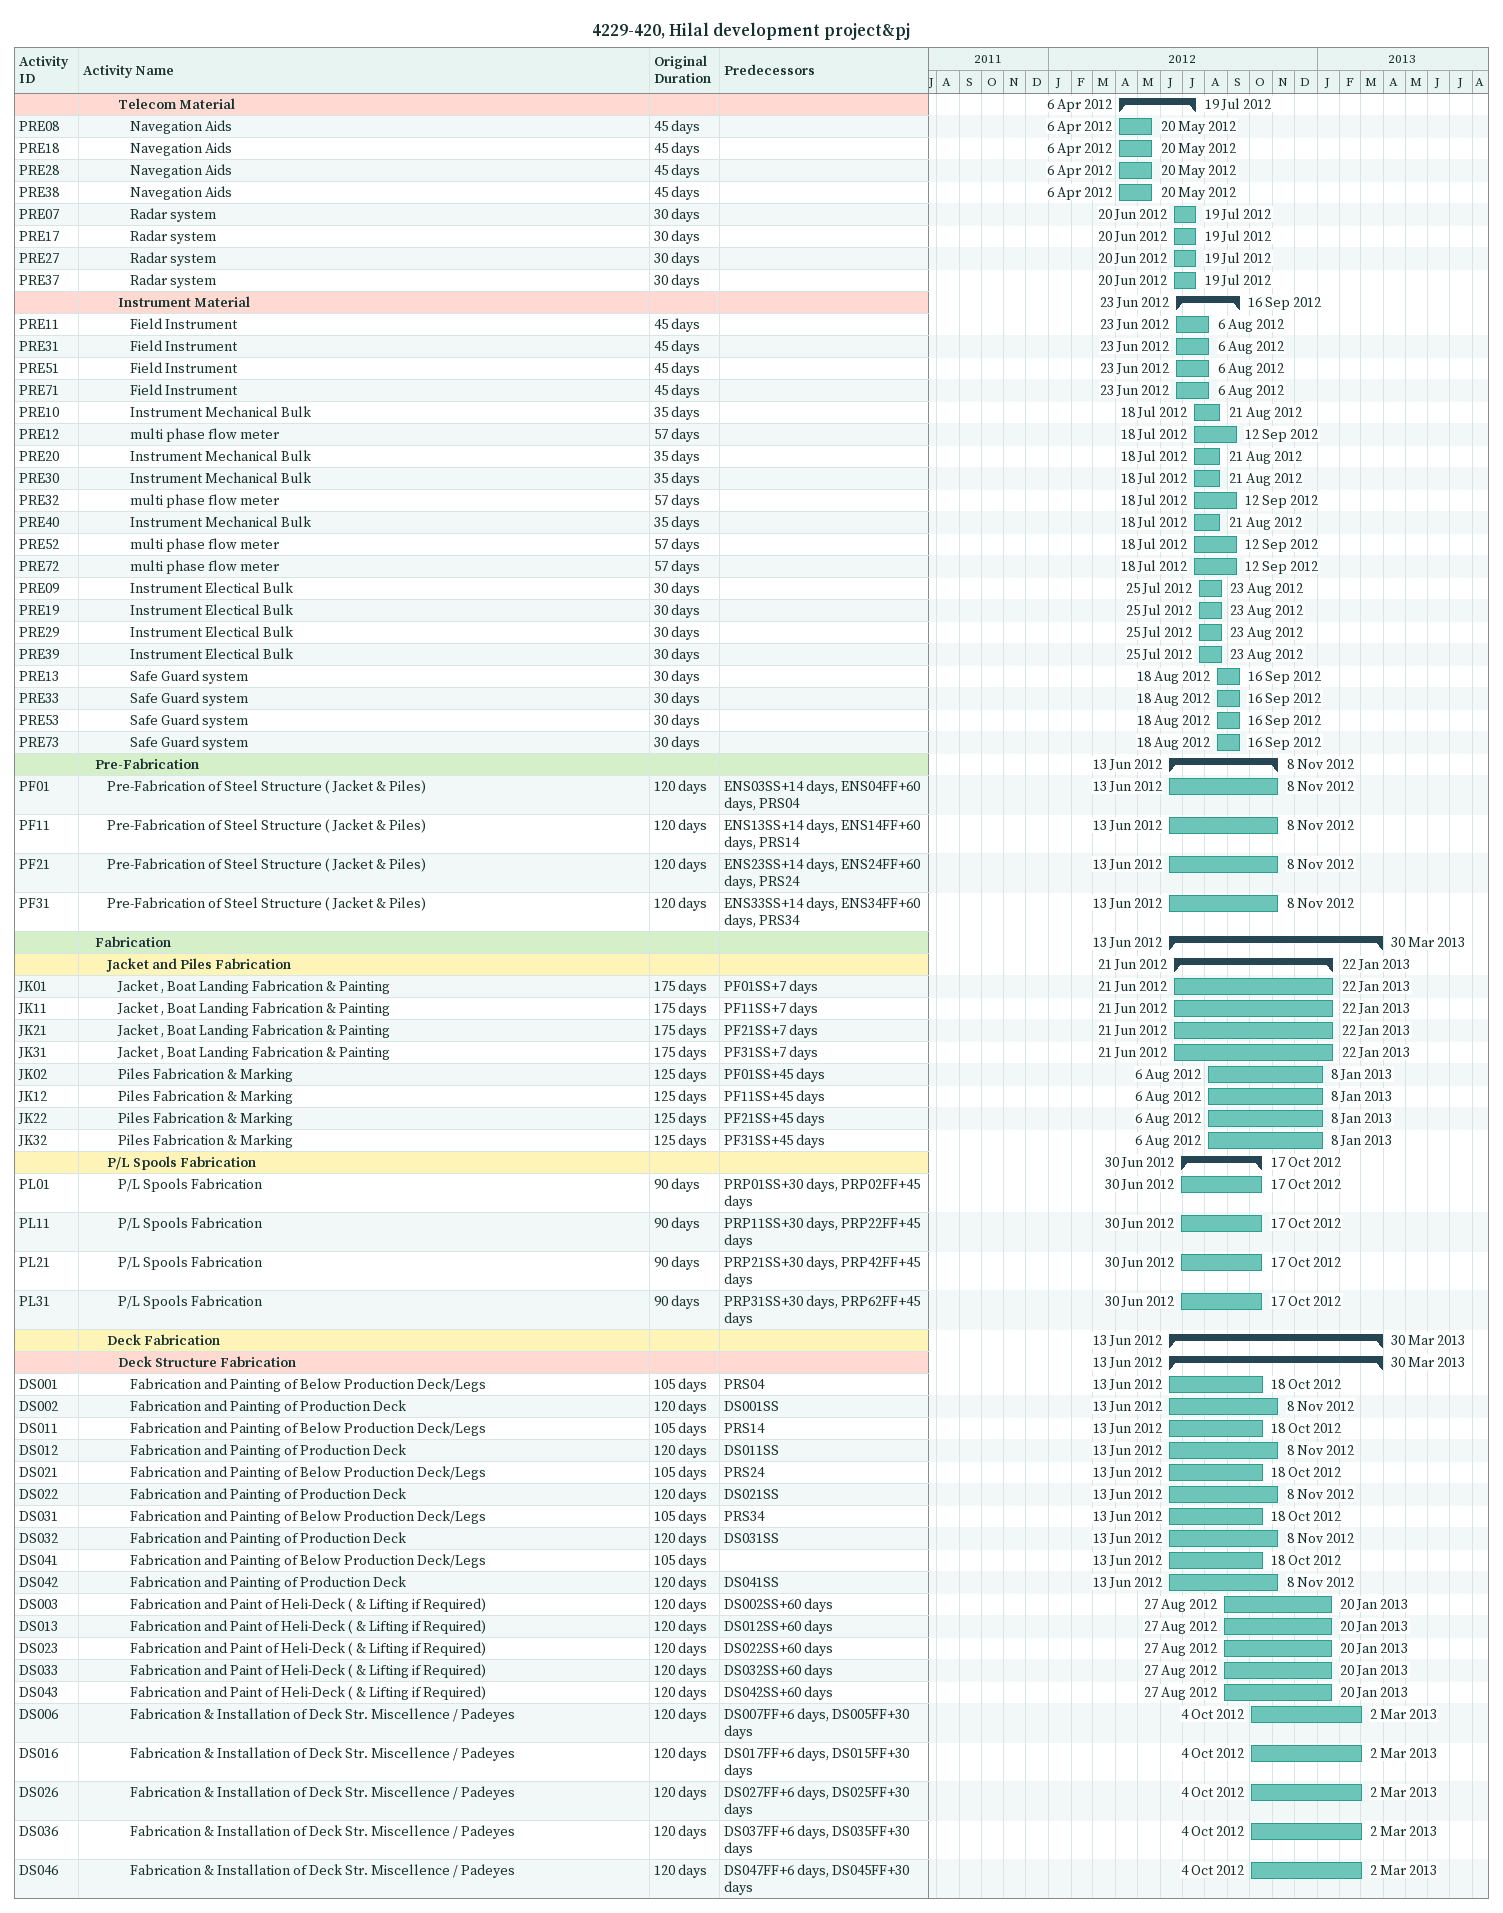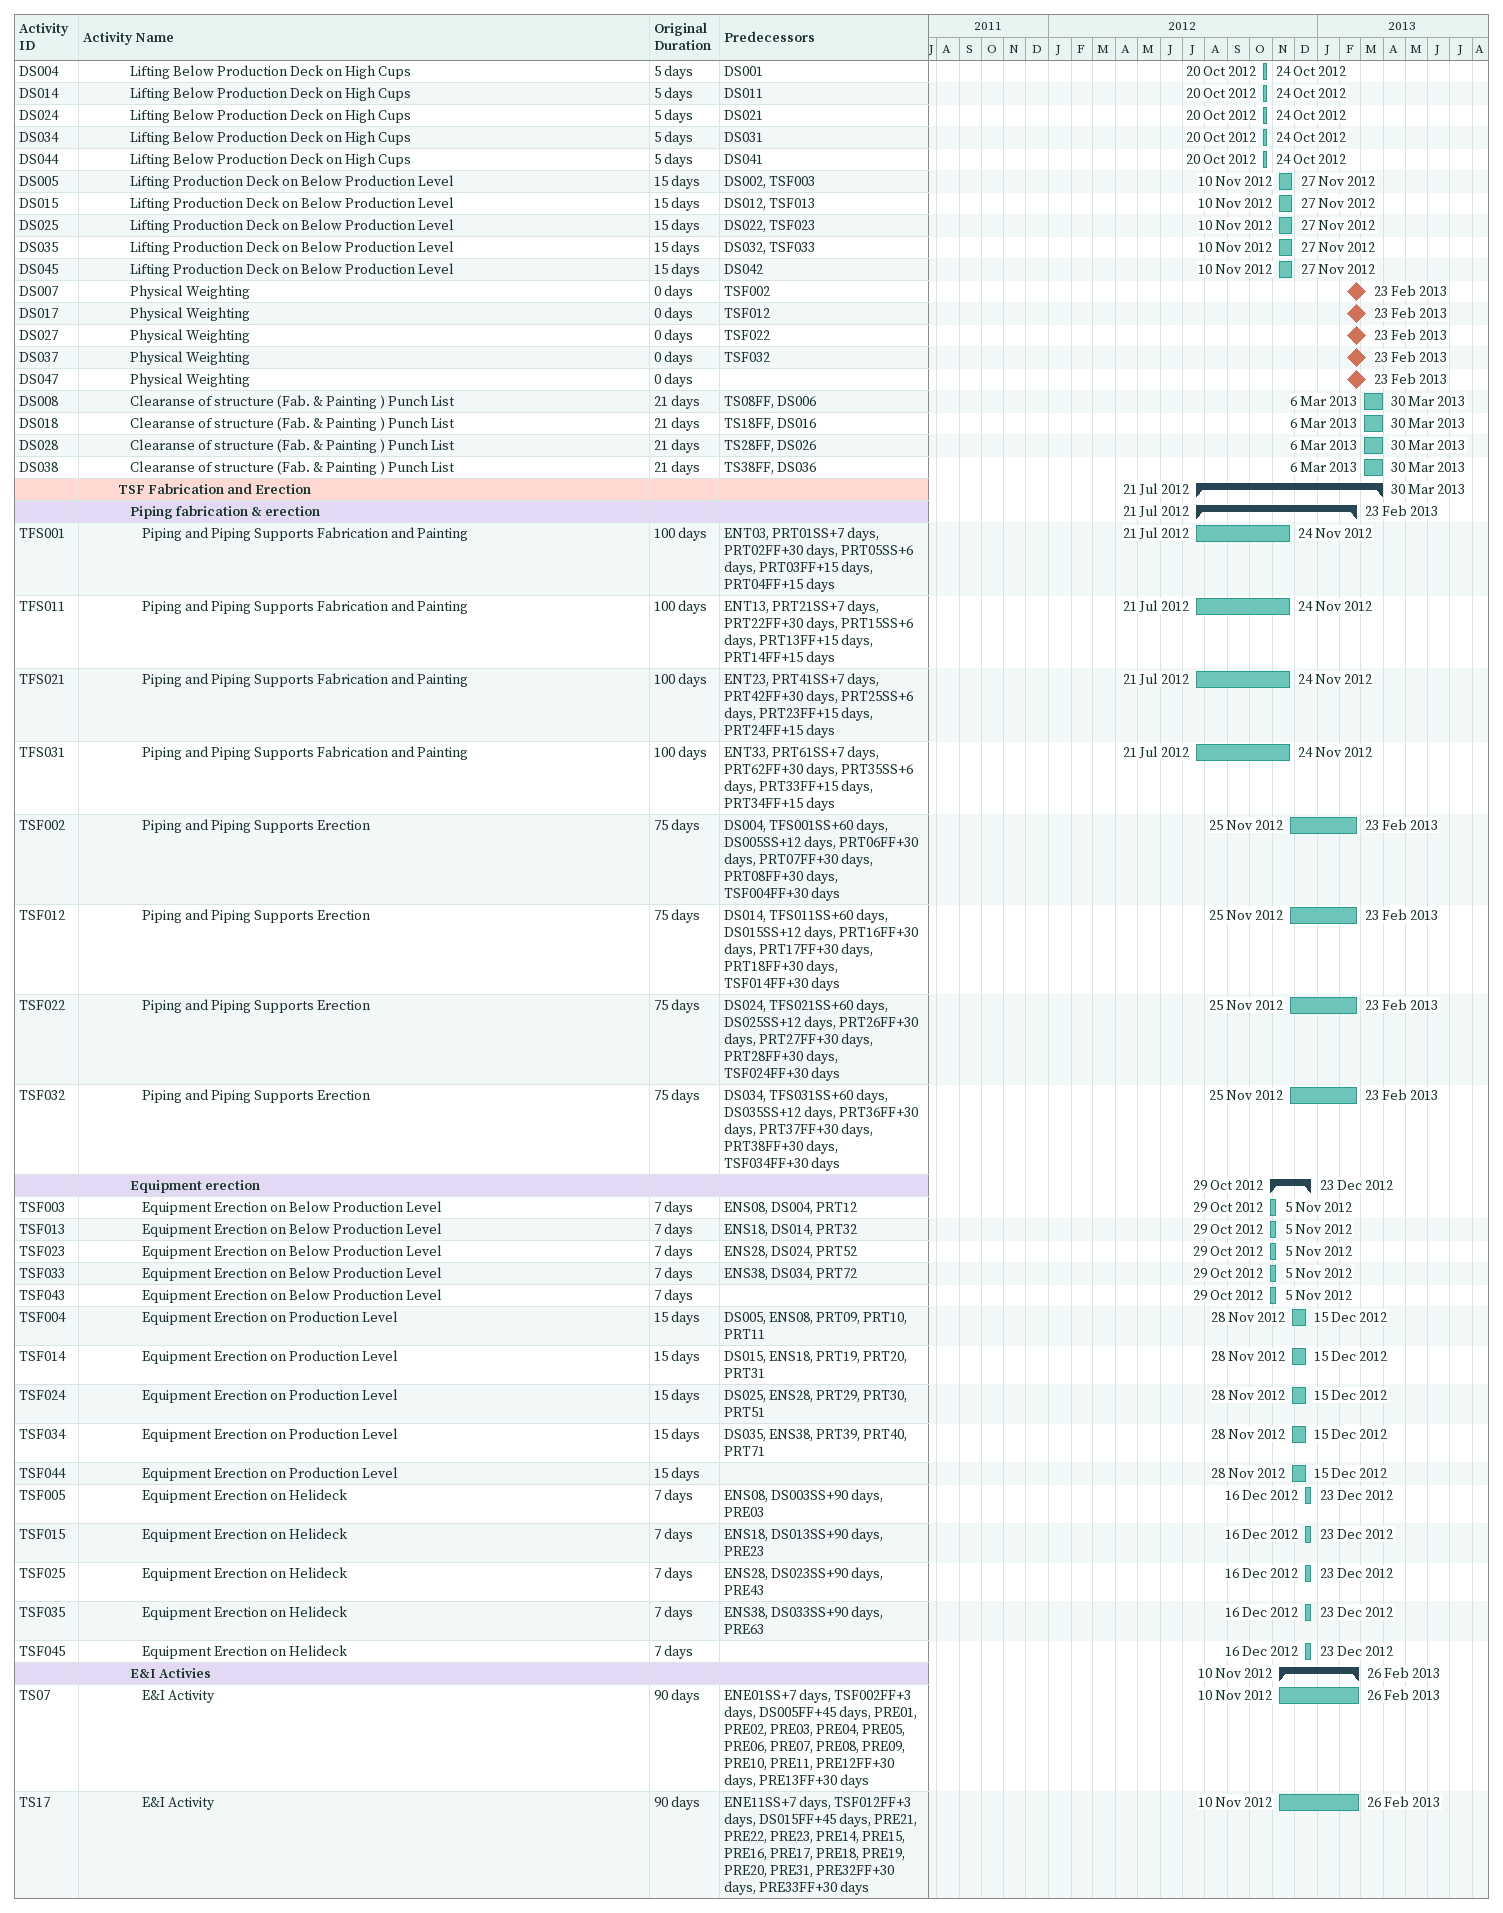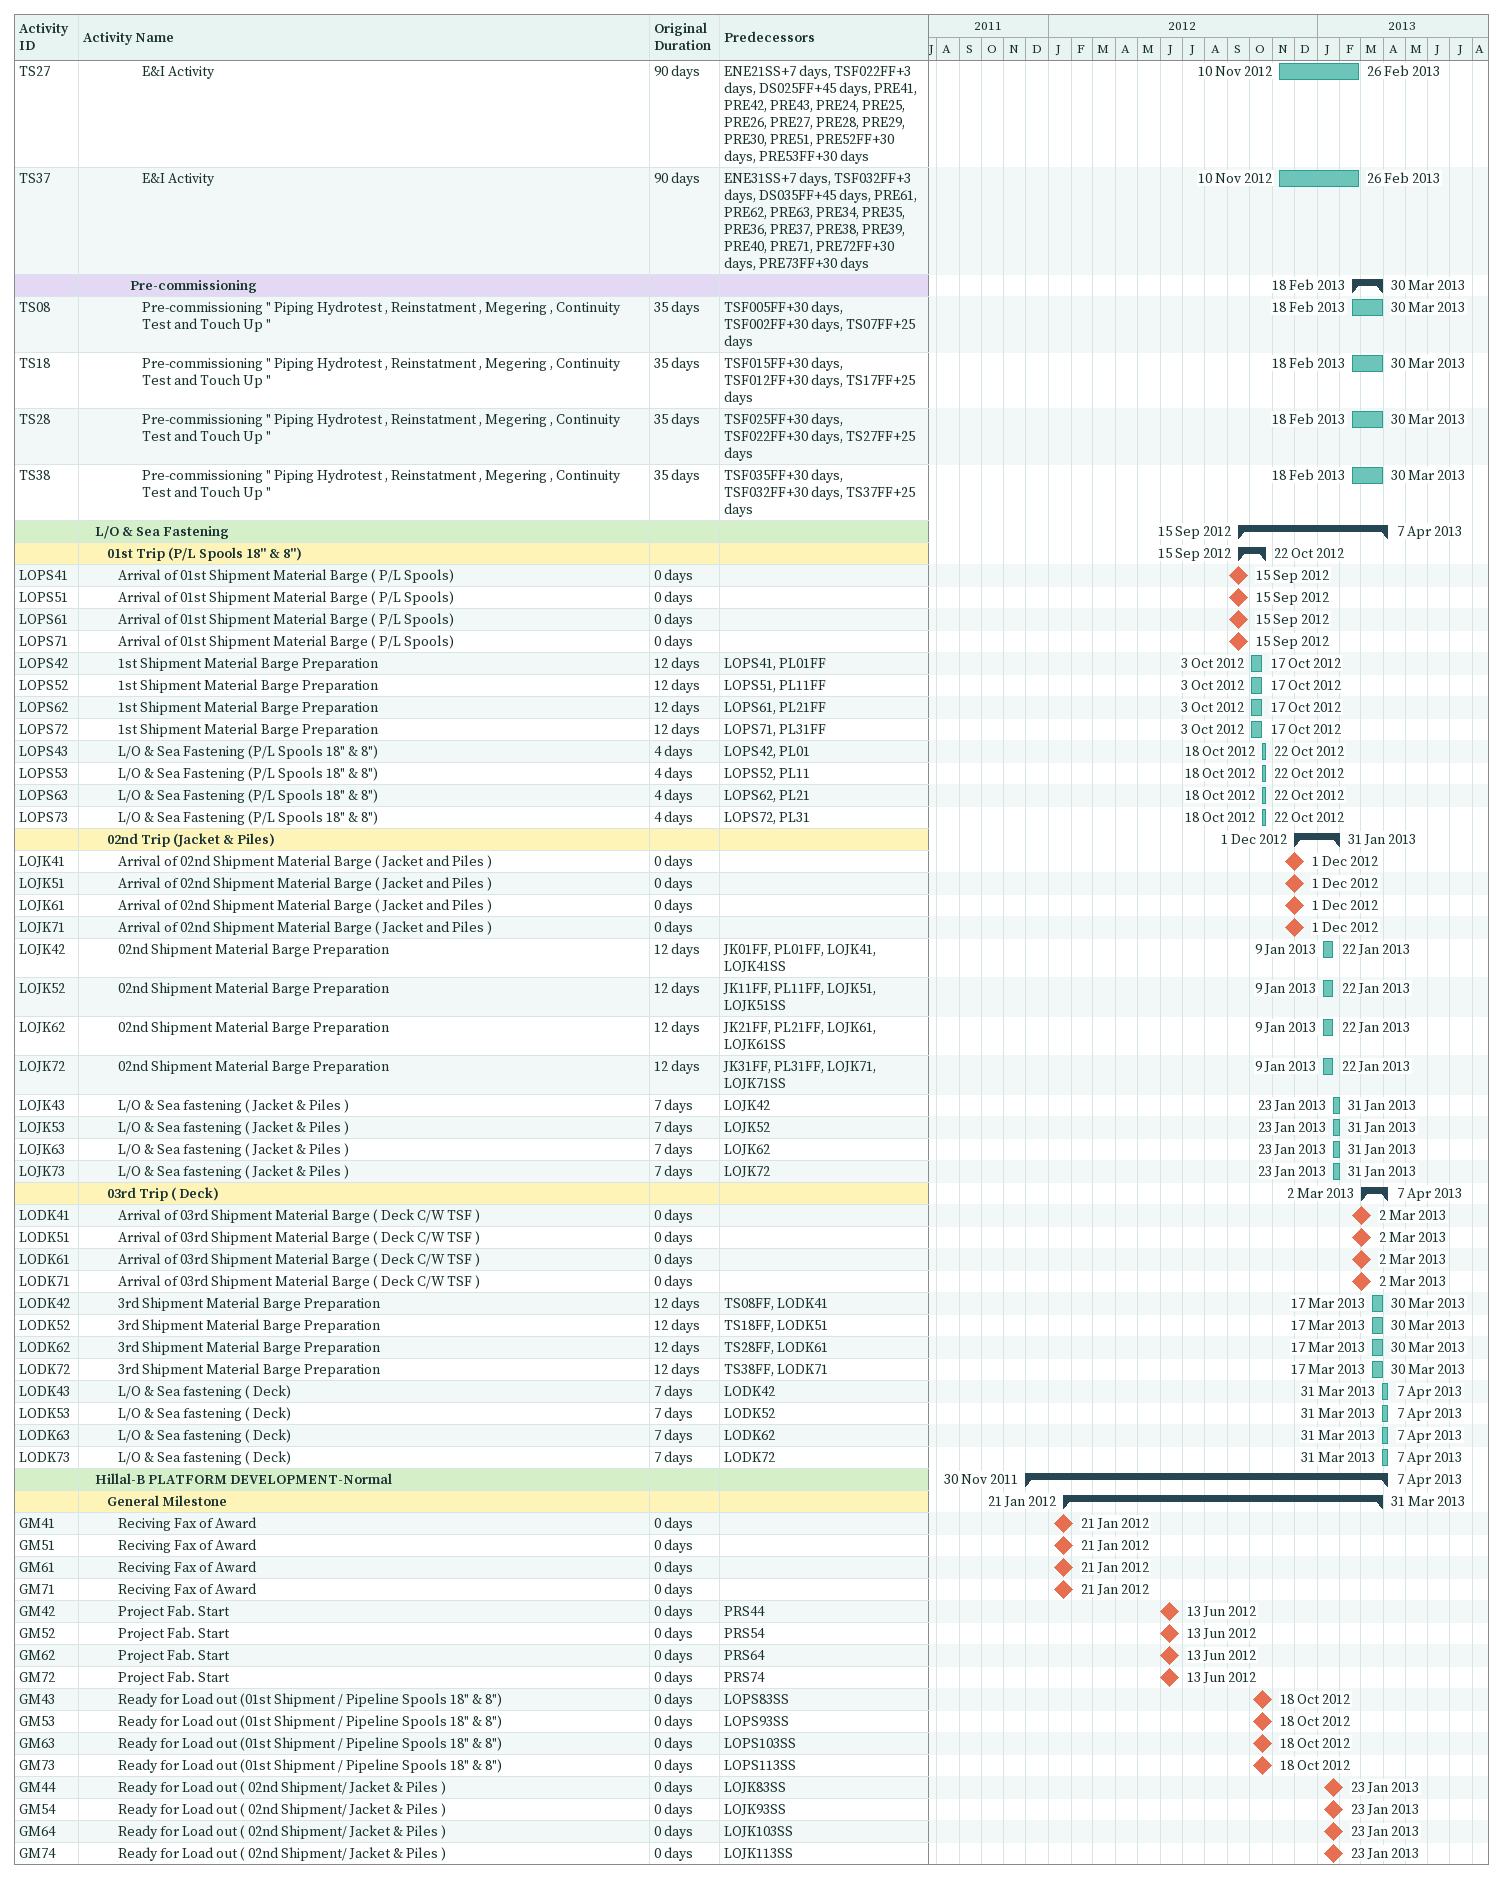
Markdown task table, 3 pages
4229-420, Hilal development project&pj

| ID | Level | Task | Original duration | Start | Finish | Predecessors |
|---|---|---|---|---|---|---|
|  | 4 | **Telecom Material** |  | 2012-04-06 | 2012-07-19 |  |
| PRE08 | 5 | Navegation Aids | 45d | 2012-04-06 | 2012-05-20 |  |
| PRE18 | 5 | Navegation Aids | 45d | 2012-04-06 | 2012-05-20 |  |
| PRE28 | 5 | Navegation Aids | 45d | 2012-04-06 | 2012-05-20 |  |
| PRE38 | 5 | Navegation Aids | 45d | 2012-04-06 | 2012-05-20 |  |
| PRE07 | 5 | Radar system | 30d | 2012-06-20 | 2012-07-19 |  |
| PRE17 | 5 | Radar system | 30d | 2012-06-20 | 2012-07-19 |  |
| PRE27 | 5 | Radar system | 30d | 2012-06-20 | 2012-07-19 |  |
| PRE37 | 5 | Radar system | 30d | 2012-06-20 | 2012-07-19 |  |
|  | 4 | **Instrument Material** |  | 2012-06-23 | 2012-09-16 |  |
| PRE11 | 5 | Field Instrument | 45d | 2012-06-23 | 2012-08-06 |  |
| PRE31 | 5 | Field Instrument | 45d | 2012-06-23 | 2012-08-06 |  |
| PRE51 | 5 | Field Instrument | 45d | 2012-06-23 | 2012-08-06 |  |
| PRE71 | 5 | Field Instrument | 45d | 2012-06-23 | 2012-08-06 |  |
| PRE10 | 5 | Instrument Mechanical Bulk | 35d | 2012-07-18 | 2012-08-21 |  |
| PRE12 | 5 | multi phase flow meter | 57d | 2012-07-18 | 2012-09-12 |  |
| PRE20 | 5 | Instrument Mechanical Bulk | 35d | 2012-07-18 | 2012-08-21 |  |
| PRE30 | 5 | Instrument Mechanical Bulk | 35d | 2012-07-18 | 2012-08-21 |  |
| PRE32 | 5 | multi phase flow meter | 57d | 2012-07-18 | 2012-09-12 |  |
| PRE40 | 5 | Instrument Mechanical Bulk | 35d | 2012-07-18 | 2012-08-21 |  |
| PRE52 | 5 | multi phase flow meter | 57d | 2012-07-18 | 2012-09-12 |  |
| PRE72 | 5 | multi phase flow meter | 57d | 2012-07-18 | 2012-09-12 |  |
| PRE09 | 5 | Instrument Electical Bulk | 30d | 2012-07-25 | 2012-08-23 |  |
| PRE19 | 5 | Instrument Electical Bulk | 30d | 2012-07-25 | 2012-08-23 |  |
| PRE29 | 5 | Instrument Electical Bulk | 30d | 2012-07-25 | 2012-08-23 |  |
| PRE39 | 5 | Instrument Electical Bulk | 30d | 2012-07-25 | 2012-08-23 |  |
| PRE13 | 5 | Safe Guard system | 30d | 2012-08-18 | 2012-09-16 |  |
| PRE33 | 5 | Safe Guard system | 30d | 2012-08-18 | 2012-09-16 |  |
| PRE53 | 5 | Safe Guard system | 30d | 2012-08-18 | 2012-09-16 |  |
| PRE73 | 5 | Safe Guard system | 30d | 2012-08-18 | 2012-09-16 |  |
|  | 2 | **Pre-Fabrication** |  | 2012-06-13 | 2012-11-08 |  |
| PF01 | 3 | Pre-Fabrication of Steel Structure ( Jacket & Piles) | 120d | 2012-06-13 | 2012-11-08 | ENS03SS+14d, ENS04FF+60d, PRS04 |
| PF11 | 3 | Pre-Fabrication of Steel Structure ( Jacket & Piles) | 120d | 2012-06-13 | 2012-11-08 | ENS13SS+14d, ENS14FF+60d, PRS14 |
| PF21 | 3 | Pre-Fabrication of Steel Structure ( Jacket & Piles) | 120d | 2012-06-13 | 2012-11-08 | ENS23SS+14d, ENS24FF+60d, PRS24 |
| PF31 | 3 | Pre-Fabrication of Steel Structure ( Jacket & Piles) | 120d | 2012-06-13 | 2012-11-08 | ENS33SS+14d, ENS34FF+60d, PRS34 |
|  | 2 | **Fabrication** |  | 2012-06-13 | 2013-03-30 |  |
|  | 3 | **Jacket and Piles Fabrication** |  | 2012-06-21 | 2013-01-22 |  |
| JK01 | 4 | Jacket , Boat Landing Fabrication & Painting | 175d | 2012-06-21 | 2013-01-22 | PF01SS+7d |
| JK11 | 4 | Jacket , Boat Landing Fabrication & Painting | 175d | 2012-06-21 | 2013-01-22 | PF11SS+7d |
| JK21 | 4 | Jacket , Boat Landing Fabrication & Painting | 175d | 2012-06-21 | 2013-01-22 | PF21SS+7d |
| JK31 | 4 | Jacket , Boat Landing Fabrication & Painting | 175d | 2012-06-21 | 2013-01-22 | PF31SS+7d |
| JK02 | 4 | Piles Fabrication & Marking | 125d | 2012-08-06 | 2013-01-08 | PF01SS+45d |
| JK12 | 4 | Piles Fabrication & Marking | 125d | 2012-08-06 | 2013-01-08 | PF11SS+45d |
| JK22 | 4 | Piles Fabrication & Marking | 125d | 2012-08-06 | 2013-01-08 | PF21SS+45d |
| JK32 | 4 | Piles Fabrication & Marking | 125d | 2012-08-06 | 2013-01-08 | PF31SS+45d |
|  | 3 | **P/L Spools Fabrication** |  | 2012-06-30 | 2012-10-17 |  |
| PL01 | 4 | P/L Spools Fabrication | 90d | 2012-06-30 | 2012-10-17 | PRP01SS+30d, PRP02FF+45d |
| PL11 | 4 | P/L Spools Fabrication | 90d | 2012-06-30 | 2012-10-17 | PRP11SS+30d, PRP22FF+45d |
| PL21 | 4 | P/L Spools Fabrication | 90d | 2012-06-30 | 2012-10-17 | PRP21SS+30d, PRP42FF+45d |
| PL31 | 4 | P/L Spools Fabrication | 90d | 2012-06-30 | 2012-10-17 | PRP31SS+30d, PRP62FF+45d |
|  | 3 | **Deck Fabrication** |  | 2012-06-13 | 2013-03-30 |  |
|  | 4 | **Deck Structure Fabrication** |  | 2012-06-13 | 2013-03-30 |  |
| DS001 | 5 | Fabrication and Painting of Below Production Deck/Legs | 105d | 2012-06-13 | 2012-10-18 | PRS04 |
| DS002 | 5 | Fabrication and Painting of Production Deck | 120d | 2012-06-13 | 2012-11-08 | DS001SS |
| DS011 | 5 | Fabrication and Painting of Below Production Deck/Legs | 105d | 2012-06-13 | 2012-10-18 | PRS14 |
| DS012 | 5 | Fabrication and Painting of Production Deck | 120d | 2012-06-13 | 2012-11-08 | DS011SS |
| DS021 | 5 | Fabrication and Painting of Below Production Deck/Legs | 105d | 2012-06-13 | 2012-10-18 | PRS24 |
| DS022 | 5 | Fabrication and Painting of Production Deck | 120d | 2012-06-13 | 2012-11-08 | DS021SS |
| DS031 | 5 | Fabrication and Painting of Below Production Deck/Legs | 105d | 2012-06-13 | 2012-10-18 | PRS34 |
| DS032 | 5 | Fabrication and Painting of Production Deck | 120d | 2012-06-13 | 2012-11-08 | DS031SS |
| DS041 | 5 | Fabrication and Painting of Below Production Deck/Legs | 105d | 2012-06-13 | 2012-10-18 |  |
| DS042 | 5 | Fabrication and Painting of Production Deck | 120d | 2012-06-13 | 2012-11-08 | DS041SS |
| DS003 | 5 | Fabrication and Paint of Heli-Deck ( & Lifting if Required) | 120d | 2012-08-27 | 2013-01-20 | DS002SS+60d |
| DS013 | 5 | Fabrication and Paint of Heli-Deck ( & Lifting if Required) | 120d | 2012-08-27 | 2013-01-20 | DS012SS+60d |
| DS023 | 5 | Fabrication and Paint of Heli-Deck ( & Lifting if Required) | 120d | 2012-08-27 | 2013-01-20 | DS022SS+60d |
| DS033 | 5 | Fabrication and Paint of Heli-Deck ( & Lifting if Required) | 120d | 2012-08-27 | 2013-01-20 | DS032SS+60d |
| DS043 | 5 | Fabrication and Paint of Heli-Deck ( & Lifting if Required) | 120d | 2012-08-27 | 2013-01-20 | DS042SS+60d |
| DS006 | 5 | Fabrication & Installation of Deck Str. Miscellence / Padeyes | 120d | 2012-10-04 | 2013-03-02 | DS007FF+6d, DS005FF+30d |
| DS016 | 5 | Fabrication & Installation of Deck Str. Miscellence / Padeyes | 120d | 2012-10-04 | 2013-03-02 | DS017FF+6d, DS015FF+30d |
| DS026 | 5 | Fabrication & Installation of Deck Str. Miscellence / Padeyes | 120d | 2012-10-04 | 2013-03-02 | DS027FF+6d, DS025FF+30d |
| DS036 | 5 | Fabrication & Installation of Deck Str. Miscellence / Padeyes | 120d | 2012-10-04 | 2013-03-02 | DS037FF+6d, DS035FF+30d |
| DS046 | 5 | Fabrication & Installation of Deck Str. Miscellence / Padeyes | 120d | 2012-10-04 | 2013-03-02 | DS047FF+6d, DS045FF+30d |
| DS004 | 5 | Lifting Below Production Deck on High Cups | 5d | 2012-10-20 | 2012-10-24 | DS001 |
| DS014 | 5 | Lifting Below Production Deck on High Cups | 5d | 2012-10-20 | 2012-10-24 | DS011 |
| DS024 | 5 | Lifting Below Production Deck on High Cups | 5d | 2012-10-20 | 2012-10-24 | DS021 |
| DS034 | 5 | Lifting Below Production Deck on High Cups | 5d | 2012-10-20 | 2012-10-24 | DS031 |
| DS044 | 5 | Lifting Below Production Deck on High Cups | 5d | 2012-10-20 | 2012-10-24 | DS041 |
| DS005 | 5 | Lifting Production Deck on Below Production Level | 15d | 2012-11-10 | 2012-11-27 | DS002, TSF003 |
| DS015 | 5 | Lifting Production Deck on Below Production Level | 15d | 2012-11-10 | 2012-11-27 | DS012, TSF013 |
| DS025 | 5 | Lifting Production Deck on Below Production Level | 15d | 2012-11-10 | 2012-11-27 | DS022, TSF023 |
| DS035 | 5 | Lifting Production Deck on Below Production Level | 15d | 2012-11-10 | 2012-11-27 | DS032, TSF033 |
| DS045 | 5 | Lifting Production Deck on Below Production Level | 15d | 2012-11-10 | 2012-11-27 | DS042 |
| DS007 | 5 | Physical Weighting | 0d | 2013-02-23 | 2013-02-23 | TSF002 |
| DS017 | 5 | Physical Weighting | 0d | 2013-02-23 | 2013-02-23 | TSF012 |
| DS027 | 5 | Physical Weighting | 0d | 2013-02-23 | 2013-02-23 | TSF022 |
| DS037 | 5 | Physical Weighting | 0d | 2013-02-23 | 2013-02-23 | TSF032 |
| DS047 | 5 | Physical Weighting | 0d | 2013-02-23 | 2013-02-23 |  |
| DS008 | 5 | Clearanse of structure (Fab. & Painting ) Punch List | 21d | 2013-03-06 | 2013-03-30 | TS08FF, DS006 |
| DS018 | 5 | Clearanse of structure (Fab. & Painting ) Punch List | 21d | 2013-03-06 | 2013-03-30 | TS18FF, DS016 |
| DS028 | 5 | Clearanse of structure (Fab. & Painting ) Punch List | 21d | 2013-03-06 | 2013-03-30 | TS28FF, DS026 |
| DS038 | 5 | Clearanse of structure (Fab. & Painting ) Punch List | 21d | 2013-03-06 | 2013-03-30 | TS38FF, DS036 |
|  | 4 | **TSF Fabrication and Erection** |  | 2012-07-21 | 2013-03-30 |  |
|  | 5 | **Piping fabrication & erection** |  | 2012-07-21 | 2013-02-23 |  |
| TFS001 | 6 | Piping and Piping Supports Fabrication and Painting | 100d | 2012-07-21 | 2012-11-24 | ENT03, PRT01SS+7d, PRT02FF+30d, PRT05SS+6d, PRT03FF+15d, PRT04FF+15d |
| TFS011 | 6 | Piping and Piping Supports Fabrication and Painting | 100d | 2012-07-21 | 2012-11-24 | ENT13, PRT21SS+7d, PRT22FF+30d, PRT15SS+6d, PRT13FF+15d, PRT14FF+15d |
| TFS021 | 6 | Piping and Piping Supports Fabrication and Painting | 100d | 2012-07-21 | 2012-11-24 | ENT23, PRT41SS+7d, PRT42FF+30d, PRT25SS+6d, PRT23FF+15d, PRT24FF+15d |
| TFS031 | 6 | Piping and Piping Supports Fabrication and Painting | 100d | 2012-07-21 | 2012-11-24 | ENT33, PRT61SS+7d, PRT62FF+30d, PRT35SS+6d, PRT33FF+15d, PRT34FF+15d |
| TSF002 | 6 | Piping and Piping Supports Erection | 75d | 2012-11-25 | 2013-02-23 | DS004, TFS001SS+60d, DS005SS+12d, PRT06FF+30d, PRT07FF+30d, PRT08FF+30d, TSF004FF+30d |
| TSF012 | 6 | Piping and Piping Supports Erection | 75d | 2012-11-25 | 2013-02-23 | DS014, TFS011SS+60d, DS015SS+12d, PRT16FF+30d, PRT17FF+30d, PRT18FF+30d, TSF014FF+30d |
| TSF022 | 6 | Piping and Piping Supports Erection | 75d | 2012-11-25 | 2013-02-23 | DS024, TFS021SS+60d, DS025SS+12d, PRT26FF+30d, PRT27FF+30d, PRT28FF+30d, TSF024FF+30d |
| TSF032 | 6 | Piping and Piping Supports Erection | 75d | 2012-11-25 | 2013-02-23 | DS034, TFS031SS+60d, DS035SS+12d, PRT36FF+30d, PRT37FF+30d, PRT38FF+30d, TSF034FF+30d |
|  | 5 | **Equipment erection** |  | 2012-10-29 | 2012-12-23 |  |
| TSF003 | 6 | Equipment Erection on Below Production Level | 7d | 2012-10-29 | 2012-11-05 | ENS08, DS004, PRT12 |
| TSF013 | 6 | Equipment Erection on Below Production Level | 7d | 2012-10-29 | 2012-11-05 | ENS18, DS014, PRT32 |
| TSF023 | 6 | Equipment Erection on Below Production Level | 7d | 2012-10-29 | 2012-11-05 | ENS28, DS024, PRT52 |
| TSF033 | 6 | Equipment Erection on Below Production Level | 7d | 2012-10-29 | 2012-11-05 | ENS38, DS034, PRT72 |
| TSF043 | 6 | Equipment Erection on Below Production Level | 7d | 2012-10-29 | 2012-11-05 |  |
| TSF004 | 6 | Equipment Erection on Production Level | 15d | 2012-11-28 | 2012-12-15 | DS005, ENS08, PRT09, PRT10, PRT11 |
| TSF014 | 6 | Equipment Erection on Production Level | 15d | 2012-11-28 | 2012-12-15 | DS015, ENS18, PRT19, PRT20, PRT31 |
| TSF024 | 6 | Equipment Erection on Production Level | 15d | 2012-11-28 | 2012-12-15 | DS025, ENS28, PRT29, PRT30, PRT51 |
| TSF034 | 6 | Equipment Erection on Production Level | 15d | 2012-11-28 | 2012-12-15 | DS035, ENS38, PRT39, PRT40, PRT71 |
| TSF044 | 6 | Equipment Erection on Production Level | 15d | 2012-11-28 | 2012-12-15 |  |
| TSF005 | 6 | Equipment Erection on Helideck | 7d | 2012-12-16 | 2012-12-23 | ENS08, DS003SS+90d, PRE03 |
| TSF015 | 6 | Equipment Erection on Helideck | 7d | 2012-12-16 | 2012-12-23 | ENS18, DS013SS+90d, PRE23 |
| TSF025 | 6 | Equipment Erection on Helideck | 7d | 2012-12-16 | 2012-12-23 | ENS28, DS023SS+90d, PRE43 |
| TSF035 | 6 | Equipment Erection on Helideck | 7d | 2012-12-16 | 2012-12-23 | ENS38, DS033SS+90d, PRE63 |
| TSF045 | 6 | Equipment Erection on Helideck | 7d | 2012-12-16 | 2012-12-23 |  |
|  | 5 | **E&I Activies** |  | 2012-11-10 | 2013-02-26 |  |
| TS07 | 6 | E&I Activity | 90d | 2012-11-10 | 2013-02-26 | ENE01SS+7d, TSF002FF+3d, DS005FF+45d, PRE01, PRE02, PRE03, PRE04, PRE05, PRE06, PRE07, PRE08, PRE09, PRE10, PRE11, PRE12FF+30d, PRE13FF+30d |
| TS17 | 6 | E&I Activity | 90d | 2012-11-10 | 2013-02-26 | ENE11SS+7d, TSF012FF+3d, DS015FF+45d, PRE21, PRE22, PRE23, PRE14, PRE15, PRE16, PRE17, PRE18, PRE19, PRE20, PRE31, PRE32FF+30d, PRE33FF+30d |
| TS27 | 6 | E&I Activity | 90d | 2012-11-10 | 2013-02-26 | ENE21SS+7d, TSF022FF+3d, DS025FF+45d, PRE41, PRE42, PRE43, PRE24, PRE25, PRE26, PRE27, PRE28, PRE29, PRE30, PRE51, PRE52FF+30d, PRE53FF+30d |
| TS37 | 6 | E&I Activity | 90d | 2012-11-10 | 2013-02-26 | ENE31SS+7d, TSF032FF+3d, DS035FF+45d, PRE61, PRE62, PRE63, PRE34, PRE35, PRE36, PRE37, PRE38, PRE39, PRE40, PRE71, PRE72FF+30d, PRE73FF+30d |
|  | 5 | **Pre-commissioning** |  | 2013-02-18 | 2013-03-30 |  |
| TS08 | 6 | Pre-commissioning " Piping Hydrotest , Reinstatment , Megering , Continuity Test and Touch Up " | 35d | 2013-02-18 | 2013-03-30 | TSF005FF+30d, TSF002FF+30d, TS07FF+25d |
| TS18 | 6 | Pre-commissioning " Piping Hydrotest , Reinstatment , Megering , Continuity Test and Touch Up " | 35d | 2013-02-18 | 2013-03-30 | TSF015FF+30d, TSF012FF+30d, TS17FF+25d |
| TS28 | 6 | Pre-commissioning " Piping Hydrotest , Reinstatment , Megering , Continuity Test and Touch Up " | 35d | 2013-02-18 | 2013-03-30 | TSF025FF+30d, TSF022FF+30d, TS27FF+25d |
| TS38 | 6 | Pre-commissioning " Piping Hydrotest , Reinstatment , Megering , Continuity Test and Touch Up " | 35d | 2013-02-18 | 2013-03-30 | TSF035FF+30d, TSF032FF+30d, TS37FF+25d |
|  | 2 | **L/O & Sea Fastening** |  | 2012-09-15 | 2013-04-07 |  |
|  | 3 | **01st Trip (P/L Spools 18" & 8")** |  | 2012-09-15 | 2012-10-22 |  |
| LOPS41 | 4 | Arrival of 01st Shipment Material Barge ( P/L Spools) | 0d | 2012-09-15 | 2012-09-15 |  |
| LOPS51 | 4 | Arrival of 01st Shipment Material Barge ( P/L Spools) | 0d | 2012-09-15 | 2012-09-15 |  |
| LOPS61 | 4 | Arrival of 01st Shipment Material Barge ( P/L Spools) | 0d | 2012-09-15 | 2012-09-15 |  |
| LOPS71 | 4 | Arrival of 01st Shipment Material Barge ( P/L Spools) | 0d | 2012-09-15 | 2012-09-15 |  |
| LOPS42 | 4 | 1st Shipment Material Barge Preparation | 12d | 2012-10-03 | 2012-10-17 | LOPS41, PL01FF |
| LOPS52 | 4 | 1st Shipment Material Barge Preparation | 12d | 2012-10-03 | 2012-10-17 | LOPS51, PL11FF |
| LOPS62 | 4 | 1st Shipment Material Barge Preparation | 12d | 2012-10-03 | 2012-10-17 | LOPS61, PL21FF |
| LOPS72 | 4 | 1st Shipment Material Barge Preparation | 12d | 2012-10-03 | 2012-10-17 | LOPS71, PL31FF |
| LOPS43 | 4 | L/O & Sea Fastening (P/L Spools 18" & 8") | 4d | 2012-10-18 | 2012-10-22 | LOPS42, PL01 |
| LOPS53 | 4 | L/O & Sea Fastening (P/L Spools 18" & 8") | 4d | 2012-10-18 | 2012-10-22 | LOPS52, PL11 |
| LOPS63 | 4 | L/O & Sea Fastening (P/L Spools 18" & 8") | 4d | 2012-10-18 | 2012-10-22 | LOPS62, PL21 |
| LOPS73 | 4 | L/O & Sea Fastening (P/L Spools 18" & 8") | 4d | 2012-10-18 | 2012-10-22 | LOPS72, PL31 |
|  | 3 | **02nd Trip (Jacket & Piles)** |  | 2012-12-01 | 2013-01-31 |  |
| LOJK41 | 4 | Arrival of 02nd Shipment Material Barge ( Jacket and Piles ) | 0d | 2012-12-01 | 2012-12-01 |  |
| LOJK51 | 4 | Arrival of 02nd Shipment Material Barge ( Jacket and Piles ) | 0d | 2012-12-01 | 2012-12-01 |  |
| LOJK61 | 4 | Arrival of 02nd Shipment Material Barge ( Jacket and Piles ) | 0d | 2012-12-01 | 2012-12-01 |  |
| LOJK71 | 4 | Arrival of 02nd Shipment Material Barge ( Jacket and Piles ) | 0d | 2012-12-01 | 2012-12-01 |  |
| LOJK42 | 4 | 02nd Shipment Material Barge Preparation | 12d | 2013-01-09 | 2013-01-22 | JK01FF, PL01FF, LOJK41, LOJK41SS |
| LOJK52 | 4 | 02nd Shipment Material Barge Preparation | 12d | 2013-01-09 | 2013-01-22 | JK11FF, PL11FF, LOJK51, LOJK51SS |
| LOJK62 | 4 | 02nd Shipment Material Barge Preparation | 12d | 2013-01-09 | 2013-01-22 | JK21FF, PL21FF, LOJK61, LOJK61SS |
| LOJK72 | 4 | 02nd Shipment Material Barge Preparation | 12d | 2013-01-09 | 2013-01-22 | JK31FF, PL31FF, LOJK71, LOJK71SS |
| LOJK43 | 4 | L/O & Sea fastening ( Jacket & Piles ) | 7d | 2013-01-23 | 2013-01-31 | LOJK42 |
| LOJK53 | 4 | L/O & Sea fastening ( Jacket & Piles ) | 7d | 2013-01-23 | 2013-01-31 | LOJK52 |
| LOJK63 | 4 | L/O & Sea fastening ( Jacket & Piles ) | 7d | 2013-01-23 | 2013-01-31 | LOJK62 |
| LOJK73 | 4 | L/O & Sea fastening ( Jacket & Piles ) | 7d | 2013-01-23 | 2013-01-31 | LOJK72 |
|  | 3 | **03rd Trip ( Deck)** |  | 2013-03-02 | 2013-04-07 |  |
| LODK41 | 4 | Arrival of 03rd Shipment Material Barge ( Deck C/W TSF ) | 0d | 2013-03-02 | 2013-03-02 |  |
| LODK51 | 4 | Arrival of 03rd Shipment Material Barge ( Deck C/W TSF ) | 0d | 2013-03-02 | 2013-03-02 |  |
| LODK61 | 4 | Arrival of 03rd Shipment Material Barge ( Deck C/W TSF ) | 0d | 2013-03-02 | 2013-03-02 |  |
| LODK71 | 4 | Arrival of 03rd Shipment Material Barge ( Deck C/W TSF ) | 0d | 2013-03-02 | 2013-03-02 |  |
| LODK42 | 4 | 3rd Shipment Material Barge Preparation | 12d | 2013-03-17 | 2013-03-30 | TS08FF, LODK41 |
| LODK52 | 4 | 3rd Shipment Material Barge Preparation | 12d | 2013-03-17 | 2013-03-30 | TS18FF, LODK51 |
| LODK62 | 4 | 3rd Shipment Material Barge Preparation | 12d | 2013-03-17 | 2013-03-30 | TS28FF, LODK61 |
| LODK72 | 4 | 3rd Shipment Material Barge Preparation | 12d | 2013-03-17 | 2013-03-30 | TS38FF, LODK71 |
| LODK43 | 4 | L/O & Sea fastening ( Deck) | 7d | 2013-03-31 | 2013-04-07 | LODK42 |
| LODK53 | 4 | L/O & Sea fastening ( Deck) | 7d | 2013-03-31 | 2013-04-07 | LODK52 |
| LODK63 | 4 | L/O & Sea fastening ( Deck) | 7d | 2013-03-31 | 2013-04-07 | LODK62 |
| LODK73 | 4 | L/O & Sea fastening ( Deck) | 7d | 2013-03-31 | 2013-04-07 | LODK72 |
|  | 2 | **Hillal-B PLATFORM DEVELOPMENT-Normal** |  | 2011-11-30 | 2013-04-07 |  |
|  | 3 | **General Milestone** |  | 2012-01-21 | 2013-03-31 |  |
| GM41 | 4 | Reciving Fax of Award | 0d | 2012-01-21 | 2012-01-21 |  |
| GM51 | 4 | Reciving Fax of Award | 0d | 2012-01-21 | 2012-01-21 |  |
| GM61 | 4 | Reciving Fax of Award | 0d | 2012-01-21 | 2012-01-21 |  |
| GM71 | 4 | Reciving Fax of Award | 0d | 2012-01-21 | 2012-01-21 |  |
| GM42 | 4 | Project Fab. Start | 0d | 2012-06-13 | 2012-06-13 | PRS44 |
| GM52 | 4 | Project Fab. Start | 0d | 2012-06-13 | 2012-06-13 | PRS54 |
| GM62 | 4 | Project Fab. Start | 0d | 2012-06-13 | 2012-06-13 | PRS64 |
| GM72 | 4 | Project Fab. Start | 0d | 2012-06-13 | 2012-06-13 | PRS74 |
| GM43 | 4 | Ready for Load out (01st Shipment / Pipeline Spools 18" & 8") | 0d | 2012-10-18 | 2012-10-18 | LOPS83SS |
| GM53 | 4 | Ready for Load out (01st Shipment / Pipeline Spools 18" & 8") | 0d | 2012-10-18 | 2012-10-18 | LOPS93SS |
| GM63 | 4 | Ready for Load out (01st Shipment / Pipeline Spools 18" & 8") | 0d | 2012-10-18 | 2012-10-18 | LOPS103SS |
| GM73 | 4 | Ready for Load out (01st Shipment / Pipeline Spools 18" & 8") | 0d | 2012-10-18 | 2012-10-18 | LOPS113SS |
| GM44 | 4 | Ready for Load out ( 02nd Shipment/ Jacket & Piles ) | 0d | 2013-01-23 | 2013-01-23 | LOJK83SS |
| GM54 | 4 | Ready for Load out ( 02nd Shipment/ Jacket & Piles ) | 0d | 2013-01-23 | 2013-01-23 | LOJK93SS |
| GM64 | 4 | Ready for Load out ( 02nd Shipment/ Jacket & Piles ) | 0d | 2013-01-23 | 2013-01-23 | LOJK103SS |
| GM74 | 4 | Ready for Load out ( 02nd Shipment/ Jacket & Piles ) | 0d | 2013-01-23 | 2013-01-23 | LOJK113SS |
